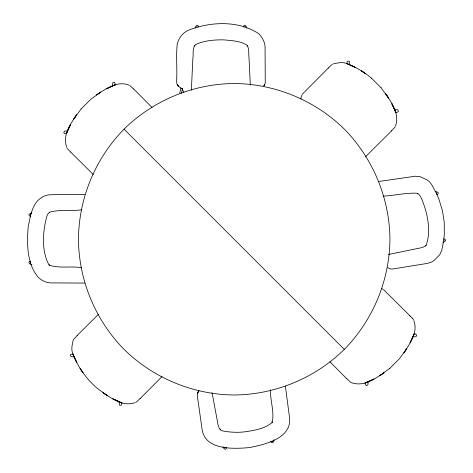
<?xml version="1.0" encoding="UTF-8"?>
<svg xmlns="http://www.w3.org/2000/svg" width="473" height="473" viewBox="0 0 473 473"><rect width="100%" height="100%" fill="white"/><g stroke="black" fill="none" stroke-linecap="round" stroke-linejoin="round"><path stroke-width="0.71" d="M436.68 193.309L436.845 192.759M191.358 90.189L192.878 58.285C193.699 53.922 192.008 48.151 195.473 44.645C204.224 40.512 214.334 39.714 223.924 39.886C231.646 40.625 240.39 40.873 247.03 45.219C249.584 48.991 248.372 54.028 249.04 58.285L250.323 85.246M300.911 99.135L301.035 97.42L302.135 94.624M274.05 439.606L273.554 441.8L272.637 442.846L271.484 442.468L270.787 441.173M30.568 262.55L30.319 263.071M395.517 126.084C400.495 111.658 388.776 98.68 381.102 87.765M226.478 447.245L226.153 448.676L225.142 449.35L223.977 448.587L222.913 446.607M179.74 92.95L180.94 87.96M181.407 93.276L182.59 88.356M195.166 28.203L195.958 26.092L197.01 25.181L198.098 25.713L198.619 27.091M73.238 340.04L73.132 340.359C72.334 344.462 71.015 348.749 72.464 352.876M272.123 422.519C264.584 428.981 253.611 430.519 243.979 431.926C237.665 432.677 231.273 432.233 225 431.4C223.658 430.938 220.004 430.921 220.229 428.964M243.335 27.091L243.855 25.713L244.943 25.181L245.995 26.092L246.788 28.203M272.152 422.466C274.647 411.871 270.036 400.483 270.485 389.722M119.433 403.102L119.172 404.746L119.793 405.367L121.437 405.107L121.833 404.326M349.216 63.335L349.476 61.691L348.855 61.076L347.212 61.336L346.951 62.98M247.048 46.047L247.29 45.579M73.433 339.579L77.188 335.546M395.209 126.859L391.461 130.897M264.035 85.737L265.128 83.496L265.252 82.136L265.069 48.861C265.548 43.073 262.598 37.864 258.814 33.731C239.013 20.57 211.733 21.48 190.081 29.586C183.63 31.585 178.824 37.586 177.245 44.007C175.944 55.779 177.269 67.734 176.677 79.553C176.547 82.066 176.506 85.105 178.889 86.665L177.198 84.679L178.782 86.618L182.696 89.161L181.65 88.297L183.938 92.17M198.784 390.952L197.483 393.087L197.282 395.564L201.995 428.627C204.466 450.438 233.366 448.954 249.117 447.612C264.649 444.667 292.882 438.329 289.405 416.654L285.402 386.216M81.108 108.944C73.445 119.864 61.709 132.836 66.693 147.257M124.074 129.129C95.363 158.26 78.755 198.358 78.459 239.255C78.755 280.146 95.363 320.251 124.074 349.376C153.199 378.081 193.297 394.695 234.194 394.99C275.091 394.695 315.189 378.081 344.314 349.376C373.026 320.251 389.634 280.146 389.929 239.255C389.634 198.358 373.026 158.26 344.314 129.129C315.189 100.424 275.091 83.816 234.194 83.514C193.297 83.816 153.199 100.424 124.074 129.129L344.314 349.376M224.616 447.931L225.095 447.618M81.12 108.956L90.585 99.484L100.755 92.058L96.527 94.902C106.053 88.965 117.032 80.481 128.893 85.057M302.472 94.038L328.534 67.828M140.114 398.609L162.091 376.514M77.081 335.576L98.668 314.113M365.357 156.924L391.567 130.861M388.552 254.456L421.248 247.757L424.624 246.575L426.019 245.552M426.061 245.511C431.358 230.936 427.645 213.908 422.058 199.801C420.769 197.389 419.823 193.971 416.808 193.221C405.562 192.73 394.358 195.58 383.13 196.171M331.608 64.813L328.499 67.935M389.888 368.284L399.36 358.812L406.786 348.642L403.942 352.87C409.878 343.351 418.363 332.371 413.786 320.511M140.15 398.508L136.112 402.257M245.28 26.659L244.76 26.908M389.9 368.296C378.979 375.958 366.007 387.694 351.587 382.71L351.268 382.604M417.411 193.942L417.836 193.628M81.764 209.764C71.252 211.39 59.988 209.291 49.683 212.158C46.313 214.411 46.348 219.259 45.284 222.748C42.611 236.476 42.097 252.547 49.05 264.986M332.076 64.458L332.537 64.186M436.721 194.746L437.998 194.025L438.359 192.866L437.294 191.967L435.095 191.506M49.097 265.016L49.706 264.874M442.988 242.519L444.951 241.413L445.69 240.237L444.998 239.243L443.562 238.936M30.751 261.126L29.373 261.646L28.841 262.734L29.752 263.786L31.862 264.578M31.862 212.956L29.752 213.749L28.841 214.801L29.373 215.889L30.751 216.409M333.317 63.879C337.42 63.08 341.707 61.762 345.828 63.211M135.331 402.558C121.667 407.448 109.222 396.664 98.721 389.498C87.109 380.191 78.205 367.675 72.807 353.834L76.821 362.69L72.807 353.834M396.374 109.748L397.237 109.612L398.414 110.788L398.278 111.652L396.794 112.408M71.855 354.035L70.371 354.791L70.235 355.655L71.411 356.831L72.274 356.695M65.369 130.962L64.505 131.098L63.749 132.582L64.925 133.758L65.788 133.623M414.685 334.145L415.548 334.009L416.731 335.186L415.974 336.67L415.111 336.806M378.962 181.472L415.383 176.204L420.562 176.801L427.178 180.006L429.431 181.774L431.589 184.44L436.425 193.303L438.784 198.761L442.432 210.574L444.218 222.085L444.313 234.448L443.709 240.367L441.776 250.27L439.689 254.841L433.93 260.623L431.258 262.154L427.391 263.39L392.513 269.019L389.918 268.877L387.765 267.612M84.773 194.498C72.854 194.758 60.899 194.243 48.997 194.858C47.129 195.113 45.26 195.568 43.581 196.455C32.176 201.77 30.556 215.741 28.226 226.608C26.754 243.453 26.778 264.247 38.55 277.645C42.428 281.021 47.288 283.28 52.521 282.901L84.773 283.079M395.026 109.612L395.948 109.612M395.599 112.408L396.244 112.408M65.918 130.962L67.408 130.962M413.065 336.806L414.555 336.806M72.404 354.035L73.049 354.035M72.7 356.831L74.728 356.825M272.217 441.161L272.767 441.339M81.764 267.813C71.24 265.761 59.45 268.753 49.239 265.122M197.194 26.908L196.673 26.659M425.393 245.505L425.895 245.676M346.792 63.553L355.643 67.568L346.792 63.553C355.808 67.071 364.222 72.062 371.63 78.293M49.239 212.454L49.706 212.696M381.859 288.69L383.041 289.334M129.673 85.359L133.705 89.107M350.806 382.409L346.768 378.66M444.283 240.792L444.1 240.722M410.659 316.526L412.811 318.601M371.618 78.305L381.09 87.777M383.627 289.665L409.837 315.728M70.637 152.04L93.252 174.525M133.676 89.007L152.07 107.507M329.941 361.804L346.804 378.761M67.621 148.965L70.743 152.075M409.73 315.698L410.505 316.555M30.319 214.464L30.568 214.984M220.051 429.46L219.176 428.177L218.053 424.778L212.058 392.667M412.858 318.802L413.485 319.73M271.928 421.881L272.235 422.312M66.995 148.037L67.272 148.498M194.622 45.579L194.87 46.047M367.917 383.568L368.059 384.431L366.882 385.607L366.019 385.471L365.262 383.993M115.217 83.78L114.46 82.296L113.597 82.16L112.42 83.337L112.556 84.2M368.053 382.225L368.053 383.142M365.257 382.799L365.257 383.437M349.612 63.749L349.612 64.6M121.833 403.037L121.833 403.729M119.036 401.837L119.036 402.689M115.217 84.33L115.217 84.974M112.42 84.626L112.42 85.542M197.537 392.951L198.891 390.887L197.537 392.951M67.68 130.832L66.362 133.782L70.376 124.925L67.68 130.832M414.112 333.985L410.097 342.842L414.112 333.985M264.714 84.679L263.946 85.832L264.714 84.679M76.537 114.898L73.693 119.125L76.537 114.898M383.946 372.866L379.736 375.728L383.946 372.866M112.468 86.045L106.561 88.747L115.418 84.732L112.468 86.045M373.918 379.027L365.061 383.041L373.918 379.027M121.857 402.89L113 398.875L121.857 402.89M365.676 73.723L361.449 70.879L365.676 73.723M107.2 395.558L102.972 392.714L107.182 395.576M388.528 97.929L385.672 93.719L388.516 97.946M82.976 372.718L80.12 368.508L82.976 372.718M394.523 109.659L391.827 103.753L395.842 112.609L394.523 109.659"/></g></svg>
